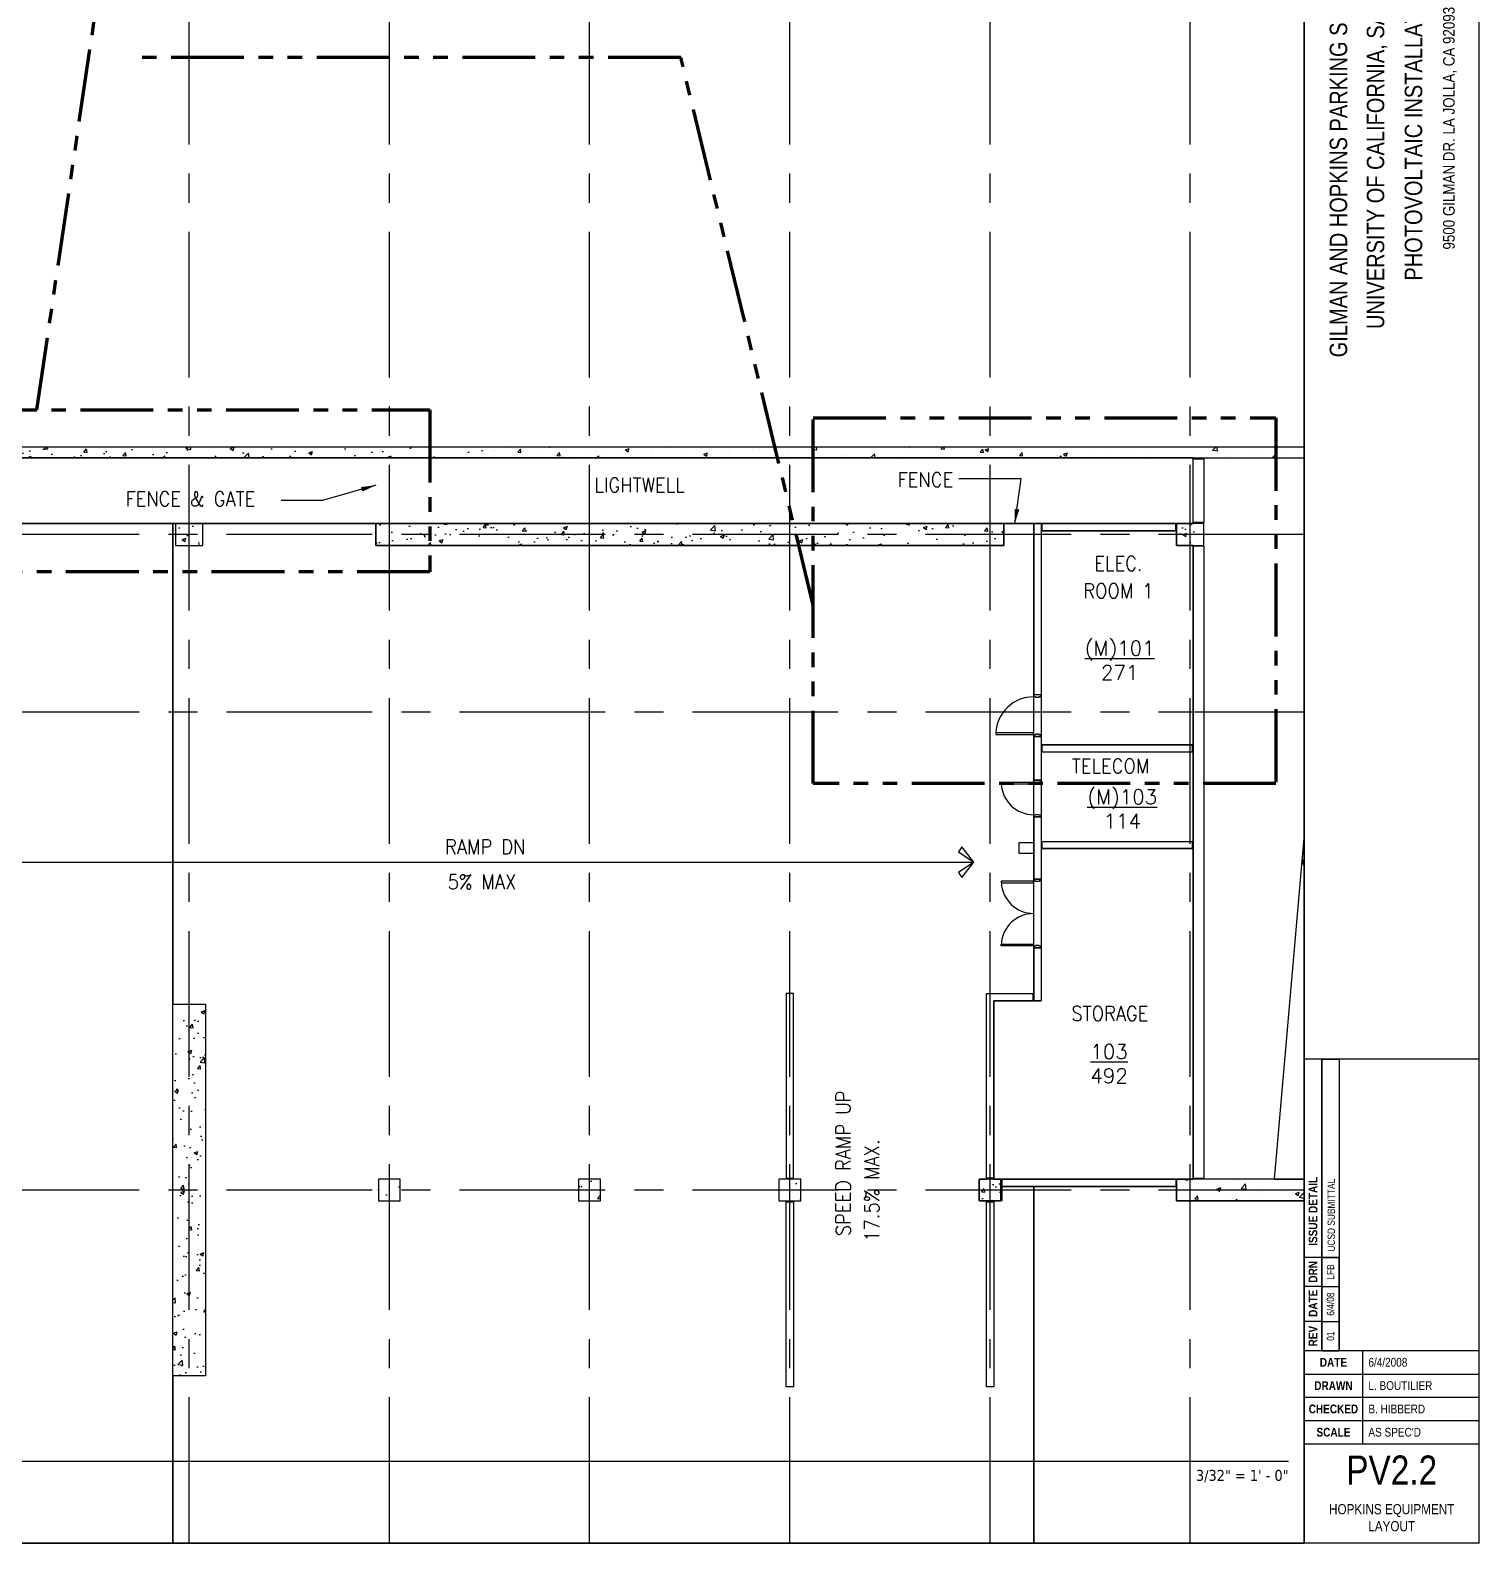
# Model space of a CAD drawing. Header units: inches. Extents: x -0.6 to 34.9, y 0.8 to 24.1.
# Drawn here: x 22.42 to 34.86, y 0.82 to 13.8 of the extents above; entities that cross this region are included whole.
import ezdxf
from ezdxf.enums import TextEntityAlignment as Align

# ---------------------------------------------------------------- set-up
doc = ezdxf.new("R2010")
doc.units = ezdxf.units.IN
doc.header["$MEASUREMENT"] = 0
for name, pattern in [('772-1$0$CENTER', [2, 1.25, -0.25, 0.25, -0.25]), ('DASHED', [0.75, 0.5, -0.25]), ('PHANTOM2', [1.25, 0.625, -0.125, 0.125, -0.125, 0.125, -0.125])]:
    doc.linetypes.add(name, pattern=pattern)
for name, color, linetype in [('$AUDIT_BAD_LAYER1', 7, 'Continuous'), ('772-1$0$A-ANNO', 7, 'Continuous'), ('772-1$0$A-AREA', 9, 'Continuous'), ('772-1$0$A-AREA-CAFM', 7, 'Continuous'), ('772-1$0$A-COLS', 1, 'Continuous'), ('772-1$0$A-DOOR', 6, 'Continuous'), ('772-1$0$A-EQPM', 6, 'Continuous'), ('772-1$0$A-FLOR-STRS', 3, 'Continuous'), ('772-1$0$A-GRID', 8, '772-1$0$CENTER'), ('772-1$0$A-WALL-FULL', 7, 'Continuous'), ('772-1$0$A-WALL-PATT', 8, 'Continuous'), ('772-1$0$A-WALL-PRHT', 5, 'Continuous'), ('AN - Text', 7, 'Continuous'), ('Annotations', 250, 'Continuous'), ('BORDER', 7, 'Continuous'), ('BS Title Block 24 x 36$0$TITLEBLOCK', 7, 'Continuous')]:
    doc.layers.add(name, color=color, linetype=linetype)
doc.layers.add('Non Printing', color=253, linetype='Continuous', plot=False)
doc.styles.add('772-1$0$Standard', font='romans.shx')
doc.styles.add('772-1$0$WDI-01', font='romans.shx')
doc.styles.add('Borrego 16TH', font='ARIALN.TTF', dxfattribs={"height": 0.0875})
doc.styles.add('BS Title Block 24 x 36$0$Borrego', font='ARIALN.TTF')
doc.styles.add('Tahoma', font='TAHOMA.TTF')
doc.dimstyles.new('772-1$0$Standard', dxfattribs={"dimscale": 128, "dimtxt": 0.09375, "dimasz": 0.0625, "dimexe": 0.0625, "dimexo": 0.0625, "dimgap": 0.03125, "dimtad": 1, "dimzin": 3, "dimdsep": 46, "dimlunit": 4, "dimtxsty": '772-1$0$Standard', "dimblk": '772-1$0$_ArchTick', "dimcen": 0.09, "dimdle": 0.0625, "dimclrd": 256, "dimclre": 256, "dimclrt": 3, "dimadec": 0, "dimazin": 0, "dimtfac": 0.8, "dimtofl": 0, "dimtmove": 0, "dimatfit": 3, "dimfxl": 1, "dimfrac": 1, "dimtolj": 1, "dimtzin": 0, "dimlwd": -1, "dimlwe": -1, "dimarcsym": 0})
pattern_1 = [(50, (11.18312, 12.59187), (0.3362157, -0.029415), [0.035156, -0.386719]), (355, (11.18312, 12.59187), (-0.06504, 0.35259), [0.028125, -0.309375]), (100.4514, (11.21114, 12.58942), (0.271176, 0.323175), [0.029878, -0.32866]), (46.1842, (11.18312, 12.6856), (0.500269, -0.077587), [0.052734, -0.580078]), (96.6356, (11.2248, 12.67915), (0.438123, 0.456618), [0.044817, -0.49299]), (351.184, (11.1831, 12.6856), (0.438123, 0.456618), [0.042188, -0.464063]), (21, (11.23, 12.66218), (0.2798, -0.1887276), [0.035156, -0.386719]), (326, (11.23, 12.66218), (0.114054, 0.339914), [0.028125, -0.309375]), (71.4514, (11.2533, 12.64645), (0.393854, 0.151186), [0.029878, -0.32866]), (37.5, (11.18312, 12.59187), (0.0056999, 0.156044), [0, -0.305625, 0, -0.3140625, 0, -0.3105469]), (7.5, (11.18312, 12.59187), (0.1233138, 0.1848805), [0, -0.1790625, 0, -0.2985938, 0, -0.1183594]), (327.5, (11.07859, 12.59187), (0.2502293, -0.0105726), [0, -0.1171875, 0, -0.365625, 0, -0.4851563]), (317.5, (11.03172, 12.59187), (0.2733685, 0.0469242), [0, -0.1523438, 0, -0.2428125, 0, -0.3445313])]
pattern_2 = [(50, (-1.84872, -17.6106), (0.3362157, -0.029415), [0.0351563, -0.3867188]), (355, (-1.84872, -17.6106), (-0.0650397, 0.35259), [0.028125, -0.309375]), (100.4514, (-1.8207, -17.61306), (0.2711763, 0.3231748), [0.0298782, -0.3286604]), (46.1842, (-1.84872, -17.51686), (0.5002692, -0.077587), [0.0527344, -0.580078]), (96.6356, (-1.80703, -17.52333), (0.438123, 0.456618), [0.044817, -0.4929905]), (351.1842, (-1.8487, -17.51686), (0.438123, 0.456618), [0.0421875, -0.4640625]), (21, (-1.80185, -17.5403), (0.2798002, -0.1887276), [0.0351563, -0.3867188]), (326, (-1.80185, -17.5403), (0.114054, 0.339914), [0.028125, -0.309375]), (71.4514, (-1.77853, -17.55603), (0.3938544, 0.1511862), [0.0298782, -0.3286604]), (37.5, (-1.84872, -17.61061), (0.00569993, 0.156044), [0, -0.305625, 0, -0.3140625, 0, -0.3105469]), (7.5, (-1.84872, -17.61061), (0.12331385, 0.1848805), [0, -0.1790625, 0, -0.29859375, 0, -0.1183594]), (327.5, (-1.95325, -17.61061), (0.25022927, -0.0105726), [0, -0.1171875, 0, -0.365625, 0, -0.4851563]), (317.5, (-2.00013, -17.61061), (0.2733685, 0.0469242), [0, -0.1523438, 0, -0.2428125, 0, -0.3445313])]

# ---------------------------------------------------------------- blocks, each defined once
blk = doc.blocks.new('772-1$0$_ArchTick')
at = {"color": 0, "linetype": 'ByBlock', "const_width": 0.15}
blk.add_lwpolyline([(-0.5, -0.5), (0.5, 0.5)], dxfattribs=at)
blk = doc.blocks.new('Border 24 x 36')
at = {"layer": 'BORDER', "const_width": 0.0125}
blk.add_lwpolyline([(0.375, 0.375), (35.625, 0.375), (35.625, 23.625), (0.375, 23.625)], close=True, dxfattribs=at)
blk = doc.blocks.new('*U282')
blk.add_line((0.842, -0.513), (24.66, -0.513))
at = {"style": 'Tahoma', "flags": 8}
blk.add_attdef('VIEWNAME', text='', height=0.188, dxfattribs=at).set_placement((1.092, -0.511), align=Align.BOTTOM_LEFT)
blk.add_attdef('#', text='', height=0.188, dxfattribs=at).set_placement((0.592, -0.511), align=Align.MIDDLE_CENTER)
blk.add_attdef('VPSCALE', text='', height=0.0938, dxfattribs=at).set_placement((24.66, -0.589), align=Align.TOP_RIGHT)
blk = doc.blocks.new('BS Title Block 24 x 36$0$Revision Box New')
blk.add_lwpolyline([(-1.5, 2.527), (1.002, 2.527), (1.002, 2.377), (-1.5, 2.377)], close=True)
at = {"layer": 'BS Title Block 24 x 36$0$TITLEBLOCK'}
for p, q in [((-1.25, 2.527), (-1.25, 2.377)), ((-0.95, 2.527), (-0.95, 2.377)), ((-0.7, 2.527), (-0.7, 2.377))]:
    blk.add_line(p, q, dxfattribs=at)
blk.add_lwpolyline([(-1.5, 2.377), (-0.7, 2.377), (-0.7, 2.527), (-1.5, 2.527)], close=True, dxfattribs=at)
at = {"layer": 'BS Title Block 24 x 36$0$TITLEBLOCK', "style": 'BS Title Block 24 x 36$0$Borrego'}
for tag, p in [('03', (-1.375, 2.452)), ('01/15/07', (-1.1, 2.452)), ('DRN', (-0.825, 2.452))]:
    blk.add_attdef(tag, text='', height=0.0625, dxfattribs=at).set_placement(p, align=Align.MIDDLE_CENTER)
blk.add_attdef('AS_BUILT', text='', height=0.0625, dxfattribs=at).set_placement((-0.65, 2.446), align=Align.MIDDLE_LEFT)
blk = doc.blocks.new('BS Title Block 24 x 36')
at = {"layer": 'BS Title Block 24 x 36$0$TITLEBLOCK'}
for p, q in [((-1.35, 2.45), (-1.5, 2.45)), ((-1.35, 2.2), (-1.5, 2.2)), ((-1.35, 1.9), (-1.5, 1.9)), ((-1, 1.65), (-1, 0.85))]:
    blk.add_line(p, q, dxfattribs=at)
at = {"layer": 'BS Title Block 24 x 36$0$TITLEBLOCK', "const_width": 0.0125}
for points in [[(-1.5, 0), (0, 0), (0, 23.25), (-1.5, 23.25)], [(0, 0), (-1.5, 0), (-1.5, 23.25), (0, 23.25)], [(-1.5, 1.65), (-1.35, 1.65), (-1.35, 4.152), (-1.5, 4.152)]]:
    blk.add_lwpolyline(points, close=True, dxfattribs=at)
blk.add_lwpolyline([(-1.5, 4.152), (0, 4.152)], dxfattribs=at)
at = {"layer": 'BS Title Block 24 x 36$0$TITLEBLOCK'}
for points in [[(-1.5, 1.65, 0.0125, 0.0125, 0), (0, 1.65, 0.0125, 0.0125, 0)], [(-1.5, 0.85, 0.0125, 0.0125, 0), (0, 0.85, 0.0125, 0.0125, 0)]]:
    blk.add_lwpolyline(points, format="xyseb", dxfattribs=at)
for points in [[(-1.5, 1.45), (0, 1.45)], [(-1.5, 1.25), (0, 1.25)], [(-1.5, 1.05), (0, 1.05)]]:
    blk.add_lwpolyline(points, dxfattribs=at)
at = {"layer": 'BS Title Block 24 x 36$0$TITLEBLOCK', "rotation": 90}
blk.add_blockref('BS Title Block 24 x 36$0$Revision Box New', (1.177, 3.15), dxfattribs=at).add_auto_attribs({'AS_BUILT': 'UCSD SUBMITTAL', '01/15/07': '6/4/08', '03': '01', 'DRN': 'LFB'})
at = {"layer": 'BS Title Block 24 x 36$0$TITLEBLOCK', "rotation": 90, "style": 'BS Title Block 24 x 36$0$Borrego'}
for s, insert, char_height, width, attachment_point in [('GILMAN AND HOPKINS PARKING STRUCTURES', (-1.206, 12.139), 0.15, 4.25, 5), ('UNIVERSITY OF CALIFORNIA, SAN DIEGO', (-0.875, 12.139), 0.15, 4.25, 5), ('PHOTOVOLTAIC INSTALLATION', (-0.562, 12.139), 0.15, 4.25, 5), ('9500 GILMAN DR. LA JOLLA, CA 92093', (-0.25, 12.139), 0.1, 4.25, 5), ('{\\fArial Narrow|b1|i0|c0|p34;ISSUE DETAIL}', (-1.425, 2.55), 0.075, 0.6, 4), ('{\\fArial Narrow|b1|i0|c0|p34;DRN}', (-1.425, 2.327), 0.075, 0.41908, 5), ('{\\fArial Narrow|b1|i0|c0|p34;DATE}', (-1.425, 2.057), 0.075, 0.41908, 5), ('{\\fArial Narrow|b1|i0|c0|p34;REV}', (-1.425, 1.775), 0.075, 0.45, 5)]:
    blk.add_mtext(s, dxfattribs=dict(at, insert=insert, char_height=char_height, width=width, attachment_point=attachment_point))
at = {"layer": 'BS Title Block 24 x 36$0$TITLEBLOCK', "char_height": 0.075, "style": 'BS Title Block 24 x 36$0$Borrego'}
for s, insert, width, attachment_point in [('{\\fArial Narrow|b1|i0|c0|p34;DATE}', (-1.25, 1.55), 0.5, 5), ('6/4/2008', (-0.95, 1.55), 1, 4), ('{\\fArial Narrow|b1|i0|c0|p34;DRAWN}', (-1.25, 1.35), 0.5, 5), ('L. BOUTILIER', (-0.95, 1.35), 1, 4), ('{\\fArial Narrow|b1|i0|c0|p34;CHECKED}', (-1.25, 1.15), 0.5, 5), ('B. HIBBERD', (-0.95, 1.15), 1, 4), ('{\\fArial Narrow|b1|i0|c0|p34;SCALE}', (-1.25, 0.95), 0.5, 5), ("AS SPEC'D", (-0.95, 0.95), 1, 4)]:
    blk.add_mtext(s, dxfattribs=dict(at, insert=insert, width=width, attachment_point=attachment_point))
blk = doc.blocks.new('*E139')
at = {"layer": '772-1$0$A-WALL-PATT'}
h = blk.add_hatch(dxfattribs=at)
h.set_pattern_fill('AR-CONC', color=256, scale=0.046875, style=0)
h.set_pattern_definition(pattern_1)
h.paths.add_polyline_path([(16.132, 9.403), (11.158, 9.403), (11.158, 9.31), (16.132, 9.31)])
h = blk.add_hatch(dxfattribs=at)
h.set_pattern_fill('AR-CONC', color=256, scale=0.046875, style=0)
h.set_pattern_definition(pattern_2)
h.paths.add_polyline_path([(13.472, 8.747), (13.472, 8.56), (13.707, 8.56), (13.707, 8.747)])
h = blk.add_hatch(dxfattribs=at)
h.set_pattern_fill('AR-CONC', color=256, scale=0.046875, style=0)
h.set_pattern_definition(pattern_1)
h.paths.add_polyline_path([(20.582, 8.56), (20.582, 8.747), (15.191, 8.747), (15.191, 8.56)])
h = blk.add_hatch(dxfattribs=at)
h.set_pattern_fill('AR-CONC', color=256, scale=0.046875, style=0)
h.set_pattern_definition(pattern_2)
h.paths.add_polyline_path([(22.066, 8.747), (22.066, 8.56), (22.3, 8.56), (22.3, 8.747)])
h = blk.add_hatch(dxfattribs=at)
h.set_pattern_fill('AR-CONC', color=256, scale=0.046875, style=0)
h.set_pattern_definition(pattern_1)
h.paths.add_polyline_path([(13.73, 4.622), (13.449, 4.622), (13.449, 1.435), (13.73, 1.435)])
h = blk.add_hatch(dxfattribs=at)
h.set_pattern_fill('AR-CONC', color=256, scale=0.046875, style=0)
h.set_pattern_definition(pattern_2)
h.paths.add_polyline_path([(15.214, 2.935), (15.402, 2.935), (15.402, 3.122), (15.214, 3.122)])
h = blk.add_hatch(dxfattribs=at)
h.set_pattern_fill('AR-CONC', color=256, scale=0.046875, style=0)
h.set_pattern_definition(pattern_2)
h.paths.add_polyline_path([(16.933, 3.122), (16.933, 2.935), (17.121, 2.935), (17.121, 3.122)])
h = blk.add_hatch(dxfattribs=at)
h.set_pattern_fill('AR-CONC', color=256, scale=0.046875, style=0)
h.set_pattern_definition(pattern_2)
h.paths.add_polyline_path([(18.652, 3.122), (18.652, 2.935), (18.839, 2.935), (18.839, 3.122)])
h = blk.add_hatch(dxfattribs=at)
h.set_pattern_fill('AR-CONC', color=256, scale=0.046875, style=0)
h.set_pattern_definition(pattern_2)
h.paths.add_polyline_path([(20.558, 2.935), (20.558, 3.122), (20.371, 3.122), (20.371, 2.935)])
at = {"layer": '772-1$0$A-AREA', "elevation": 0}
for points in [[(23.161, 9.403), (7.496, 9.403), (7.496, 8.747), (7.328, 8.747), (7.328, 8.712), (6.437, 8.712), (6.437, 8.774), (6.281, 8.774), (6.281, 8.618), (6.343, 8.618), (6.343, 7.946), (6.308, 7.946), (6.308, 7.759), (6.342, 7.759), (6.342, 6.954), (5.621, 6.954), (5.621, 6.966), (5.246, 6.966), (5.246, 0)], [(13.449, 0), (13.449, 8.747), (13.449, 8.747), (7.527, 8.747), (7.527, 6.317), (5.339, 6.317), (5.339, 0)], [(20.839, 0), (20.839, 3.06), (20.566, 3.06), (20.566, 2.935), (20.371, 2.935), (20.371, 3.122), (20.433, 3.122), (20.433, 4.716), (20.839, 4.716), (20.839, 8.747), (20.582, 8.747), (20.582, 8.56), (15.191, 8.56), (15.191, 8.747), (22.207, 8.747), (22.207, 8.747), (13.449, 8.747), (13.449, 4.622), (13.73, 4.622), (13.73, 1.435), (13.449, 1.435), (13.449, 0)], [(23.161, 6.082), (22.902, 3.122), (23.161, 3.122)], [(23.161, 2.935), (22.066, 2.935), (22.066, 3.06), (20.839, 3.06), (20.839, 0)]]:
    blk.add_lwpolyline(points, dxfattribs=at)
for points in [[(7.496, 9.31), (7.496, 8.747), (22.207, 8.747), (22.207, 9.31)], [(20.902, 8.685), (20.902, 8.685), (20.902, 6.849), (22.207, 6.849), (22.207, 8.56), (22.066, 8.56), (22.066, 8.685)], [(20.902, 6.786), (20.902, 6.786), (20.902, 6.02), (22.207, 6.02), (22.207, 6.786)], [(22.207, 5.958), (20.902, 5.958), (20.902, 4.653), (20.496, 4.653), (20.496, 3.122), (22.207, 3.122)]]:
    blk.add_lwpolyline(points, close=True, dxfattribs=at)
at = {"layer": '772-1$0$A-COLS', "elevation": 0}
for points in [[(13.472, 8.747), (13.472, 8.56), (13.707, 8.56), (13.707, 8.747)], [(22.066, 8.747), (22.066, 8.56), (22.3, 8.56), (22.3, 8.747)], [(15.214, 2.935), (15.402, 2.935), (15.402, 3.122), (15.214, 3.122)], [(16.933, 2.935), (17.121, 2.935), (17.121, 3.122), (16.933, 3.122)], [(18.652, 2.935), (18.839, 2.935), (18.839, 3.122), (18.652, 3.122)], [(20.371, 2.935), (20.558, 2.935), (20.558, 3.122), (20.371, 3.122)]]:
    blk.add_lwpolyline(points, close=True, dxfattribs=at)
at = {"layer": '772-1$0$A-DOOR'}
for p, q in [((20.561, 6.526, 0), (20.561, 6.513, 0)), ((20.838, 6.526, 0), (20.561, 6.526, 0)), ((20.561, 6.513, 0), (20.838, 6.513, 0)), ((20.838, 6.513, 0), (20.838, 6.526, 0)), ((20.839, 6.544, 0), (20.902, 6.544, 0)), ((20.839, 6.528, 0), (20.839, 6.544, 0)), ((20.855, 6.528, 0), (20.839, 6.528, 0)), ((20.855, 6.523, 0), (20.855, 6.528, 0)), ((20.886, 6.523, 0), (20.855, 6.523, 0)), ((20.902, 6.528, 0), (20.886, 6.528, 0)), ((20.886, 6.528, 0), (20.886, 6.523, 0)), ((20.902, 6.544, 0), (20.902, 6.528, 0)), ((20.839, 6.231, 0), (20.839, 6.247, 0)), ((20.839, 6.247, 0), (20.855, 6.247, 0)), ((20.855, 6.252, 0), (20.886, 6.252, 0)), ((20.855, 6.247, 0), (20.855, 6.252, 0)), ((20.886, 6.252, 0), (20.886, 6.247, 0)), ((20.886, 6.247, 0), (20.902, 6.247, 0)), ((20.902, 6.247, 0), (20.902, 6.231, 0)), ((20.902, 6.231, 0), (20.839, 6.231, 0)), ((20.561, 5.679, 0), (20.561, 5.665, 0)), ((20.838, 5.679, 0), (20.561, 5.679, 0)), ((20.561, 5.665, 0), (20.838, 5.665, 0)), ((20.838, 5.665, 0), (20.838, 5.679, 0)), ((20.839, 5.696, 0), (20.902, 5.696, 0)), ((20.839, 5.681, 0), (20.839, 5.696, 0)), ((20.855, 5.681, 0), (20.839, 5.681, 0)), ((20.855, 5.676, 0), (20.855, 5.681, 0)), ((20.886, 5.676, 0), (20.855, 5.676, 0)), ((20.902, 5.681, 0), (20.886, 5.681, 0)), ((20.886, 5.681, 0), (20.886, 5.676, 0)), ((20.902, 5.696, 0), (20.902, 5.681, 0))]:
    blk.add_line(p, q, dxfattribs=at)
for points in [[(20.839, 7.263), (20.855, 7.263), (20.855, 7.258), (20.886, 7.258), (20.886, 7.263), (20.902, 7.263), (20.902, 7.278), (20.839, 7.278)], [(20.838, 6.95), (20.514, 6.95), (20.514, 6.936), (20.838, 6.936)], [(20.902, 6.935), (20.886, 6.935), (20.886, 6.939), (20.855, 6.939), (20.855, 6.935), (20.839, 6.935), (20.839, 6.919), (20.902, 6.919)], [(20.561, 5.138), (20.838, 5.138), (20.838, 5.124), (20.561, 5.124)], [(20.886, 5.122), (20.886, 5.127), (20.855, 5.127), (20.855, 5.122), (20.839, 5.122), (20.839, 5.106), (20.902, 5.106), (20.902, 5.122)]]:
    blk.add_lwpolyline(points, close=True, dxfattribs=at)
for centre, radius, start, end in [((20.838, 6.936, 0), 0.324, 90, 177.5832), ((20.838, 6.526, 0), 0.277, 182.8256, 270), ((20.838, 5.679, 0), 0.277, 182.8256, 270), ((20.838, 5.124, 0), 0.277, 90, 177.1744)]:
    blk.add_arc(centre, radius, start, end, dxfattribs=at)
at = {"layer": '772-1$0$A-EQPM'}
for p, q in [((20.714, 6.011, 0), (20.839, 6.011, 0)), ((20.714, 5.917, 0), (20.714, 6.011, 0)), ((20.839, 6.011, 0), (20.839, 5.917, 0)), ((20.839, 5.917, 0), (20.714, 5.917, 0))]:
    blk.add_line(p, q, dxfattribs=at)
at = {"layer": '772-1$0$A-FLOR-STRS'}
for p, q in [((10.152, 5.841, 0), (20.324, 5.841, 0)), ((23.161, 5.841, 0), (23.14, 5.841, 0))]:
    blk.add_line(p, q, dxfattribs=at)
for points in [[(23.161, 6.082), (22.902, 3.122)], [(23.161, 5.868), (23.14, 5.841), (23.161, 5.814)], [(23.161, 5.826), (23.14, 5.841), (23.161, 5.855)]]:
    blk.add_lwpolyline(points, dxfattribs=at)
blk.add_lwpolyline([(20.194, 5.93), (20.324, 5.841), (20.194, 5.752), (20.221, 5.709), (20.324, 5.841), (20.221, 5.973)], close=True, dxfattribs=at)
at = {"layer": '772-1$0$A-GRID'}
for p, q in [((13.589, 0, 0), (13.589, 15.608, 0)), ((15.308, 0, 0), (15.308, 15.608, 0)), ((17.027, 0, 0), (17.027, 15.608, 0)), ((23.161, 8.653, 0), (0.75, 8.653, 0)), ((23.161, 7.13, 0), (0.75, 7.13, 0)), ((23.161, 3.028, 0), (0.75, 3.028, 0))]:
    blk.add_line(p, q, dxfattribs=at)
at = {"layer": '772-1$0$A-GRID', "linetype": '772-1$0$CENTER'}
for p, q in [((18.746, 0, 0), (18.746, 15.608, 0)), ((20.464, 0, 0), (20.464, 15.608, 0)), ((22.183, 0, 0), (22.183, 15.608, 0))]:
    blk.add_line(p, q, dxfattribs=at)
at = {"layer": '772-1$0$A-WALL-FULL'}
for p, q in [((23.161, 9.403, 0), (5.246, 9.403, 0)), ((5.339, 9.31, 0), (23.161, 9.31, 0)), ((20.902, 8.747, 0), (20.839, 8.747, 0)), ((20.839, 8.747, 0), (20.839, 7.278, 0)), ((20.902, 8.747, 0), (20.902, 7.278, 0)), ((20.91, 8.747, 0), (20.91, 8.685, 0)), ((22.058, 8.747, 0), (20.91, 8.747, 0)), ((22.058, 8.685, 0), (22.058, 8.747, 0)), ((20.91, 8.685, 0), (22.058, 8.685, 0)), ((22.207, 8.552, 0), (22.207, 3.13, 0)), ((22.3, 8.552, 0), (22.207, 8.552, 0)), ((22.3, 8.552, 0), (22.3, 3.13, 0)), ((20.902, 7.278, 0), (20.839, 7.278, 0)), ((20.839, 6.919, 0), (20.839, 6.544, 0)), ((20.902, 6.919, 0), (20.839, 6.919, 0)), ((20.902, 6.919, 0), (20.902, 6.544, 0)), ((20.91, 6.849, 0), (20.91, 6.786, 0)), ((22.199, 6.849, 0), (20.91, 6.849, 0)), ((22.199, 6.786, 0), (20.91, 6.786, 0)), ((22.199, 6.849, 0), (22.199, 6.786, 0)), ((20.902, 6.544, 0), (20.839, 6.544, 0)), ((20.839, 6.231, 0), (20.839, 5.696, 0)), ((20.839, 6.231, 0), (20.902, 6.231, 0)), ((20.902, 6.231, 0), (20.902, 5.696, 0)), ((20.91, 6.02, 0), (20.91, 5.958, 0)), ((20.91, 6.02, 0), (22.199, 6.02, 0)), ((22.199, 6.02, 0), (22.199, 5.958, 0)), ((20.91, 5.958, 0), (22.199, 5.958, 0)), ((20.902, 5.696, 0), (20.839, 5.696, 0)), ((20.839, 5.106, 0), (20.839, 4.653, 0)), ((20.902, 5.106, 0), (20.839, 5.106, 0)), ((20.902, 5.106, 0), (20.902, 4.653, 0)), ((20.433, 4.716, 0), (20.832, 4.716, 0)), ((20.433, 3.13, 0), (20.433, 4.716, 0)), ((20.832, 4.716, 0), (20.832, 4.653, 0)), ((20.496, 4.653, 0), (20.832, 4.653, 0)), ((20.496, 3.13, 0), (20.496, 4.653, 0)), ((20.839, 4.653, 0), (20.902, 4.653, 0)), ((20.496, 3.13, 0), (20.433, 3.13, 0)), ((20.558, 3.122, 0), (22.066, 3.122, 0)), ((20.566, 3.122, 0), (20.566, 3.06, 0)), ((22.058, 3.122, 0), (20.566, 3.122, 0)), ((22.058, 3.122, 0), (22.058, 3.06, 0)), ((22.207, 3.13, 0), (22.3, 3.13, 0)), ((20.558, 3.06, 0), (22.066, 3.06, 0)), ((22.058, 3.06, 0), (20.566, 3.06, 0))]:
    blk.add_line(p, q, dxfattribs=at)
blk.add_lwpolyline([(22.3, 8.755), (22.207, 8.755), (22.207, 9.302), (22.3, 9.302)], close=True, dxfattribs=at)
at = {"layer": '772-1$0$A-WALL-FULL', "elevation": 0}
for points in [[(15.191, 8.56), (20.582, 8.56), (20.582, 8.747), (15.191, 8.747)], [(13.73, 1.435), (13.449, 1.435), (13.449, 4.622), (13.73, 4.622)]]:
    blk.add_lwpolyline(points, close=True, dxfattribs=at)
blk.add_lwpolyline([(23.161, 3.122), (22.066, 3.122), (22.066, 2.935), (23.161, 2.935)], dxfattribs=at)
at = {"layer": '772-1$0$A-WALL-PATT'}
for p, q in [((16.206, 9.374, 0), (16.206, 9.374, 0)), ((16.326, 9.398, 0), (16.326, 9.398, 0)), ((16.41, 9.359, 0), (16.433, 9.386, 0)), ((16.41, 9.359, 0), (16.438, 9.357, 0)), ((16.438, 9.357, 0), (16.433, 9.386, 0)), ((16.489, 9.375, 0), (16.489, 9.375, 0)), ((16.576, 9.387, 0), (16.576, 9.387, 0)), ((16.679, 9.403, 0), (16.684, 9.401, 0)), ((16.684, 9.401, 0), (16.685, 9.403, 0)), ((16.747, 9.33, 0), (16.769, 9.357, 0)), ((16.775, 9.327, 0), (16.769, 9.357, 0)), ((16.826, 9.377, 0), (16.826, 9.377, 0)), ((17.039, 9.35, 0), (17.039, 9.35, 0)), ((17.077, 9.366, 0), (17.077, 9.366, 0)), ((17.148, 9.366, 0), (17.148, 9.366, 0)), ((17.282, 9.385, 0), (17.282, 9.385, 0)), ((17.327, 9.356, 0), (17.327, 9.356, 0)), ((17.334, 9.379, 0), (17.367, 9.391, 0)), ((17.334, 9.379, 0), (17.357, 9.363, 0)), ((17.357, 9.363, 0), (17.367, 9.391, 0)), ((17.561, 9.384, 0), (17.561, 9.384, 0)), ((17.678, 9.399, 0), (17.678, 9.399, 0)), ((17.728, 9.397, 0), (17.728, 9.397, 0)), ((17.979, 9.387, 0), (17.979, 9.387, 0)), ((18.008, 9.341, 0), (18.04, 9.354, 0)), ((18.031, 9.325, 0), (18.04, 9.354, 0)), ((18.229, 9.376, 0), (18.229, 9.376, 0)), ((18.238, 9.36, 0), (18.238, 9.36, 0)), ((18.421, 9.39, 0), (18.421, 9.39, 0)), ((18.475, 9.39, 0), (18.475, 9.39, 0)), ((18.479, 9.366, 0), (18.479, 9.366, 0)), ((18.619, 9.355, 0), (18.619, 9.355, 0)), ((18.729, 9.355, 0), (18.729, 9.355, 0)), ((18.737, 9.37, 0), (18.737, 9.37, 0)), ((18.914, 9.394, 0), (18.914, 9.394, 0)), ((18.936, 9.385, 0), (18.953, 9.403, 0)), ((18.936, 9.385, 0), (18.977, 9.379, 0)), ((18.977, 9.379, 0), (18.975, 9.403, 0)), ((19.434, 9.368, 0), (19.434, 9.368, 0)), ((19.674, 9.401, 0), (19.674, 9.401, 0)), ((19.769, 9.403, 0), (19.772, 9.402, 0)), ((19.772, 9.402, 0), (19.773, 9.403, 0)), ((19.973, 9.364, 0), (19.973, 9.364, 0)), ((20.042, 9.392, 0), (20.042, 9.392, 0)), ((20.044, 9.388, 0), (20.056, 9.403, 0)), ((20.044, 9.388, 0), (20.072, 9.386, 0)), ((20.072, 9.386, 0), (20.069, 9.403, 0)), ((20.269, 9.403, 0), (20.269, 9.403, 0)), ((20.38, 9.359, 0), (20.403, 9.386, 0)), ((20.38, 9.359, 0), (20.408, 9.356, 0)), ((20.408, 9.356, 0), (20.403, 9.386, 0)), ((20.422, 9.38, 0), (20.455, 9.392, 0)), ((20.422, 9.38, 0), (20.446, 9.364, 0)), ((20.446, 9.364, 0), (20.455, 9.392, 0)), ((20.626, 9.373, 0), (20.626, 9.373, 0)), ((20.701, 9.383, 0), (20.701, 9.383, 0)), ((20.716, 9.33, 0), (20.739, 9.356, 0)), ((20.744, 9.327, 0), (20.739, 9.356, 0)), ((21.096, 9.342, 0), (21.129, 9.355, 0)), ((21.119, 9.326, 0), (21.129, 9.355, 0)), ((21.327, 9.374, 0), (21.327, 9.374, 0)), ((21.445, 9.389, 0), (21.445, 9.389, 0)), ((21.585, 9.35, 0), (21.585, 9.35, 0)), ((21.7, 9.359, 0), (21.7, 9.359, 0)), ((21.826, 9.383, 0), (21.826, 9.383, 0)), ((22.375, 9.376, 0), (22.402, 9.403, 0)), ((22.375, 9.376, 0), (22.417, 9.37, 0)), ((22.417, 9.37, 0), (22.413, 9.403, 0)), ((22.503, 9.36, 0), (22.503, 9.36, 0)), ((22.681, 9.383, 0), (22.681, 9.383, 0)), ((22.778, 9.355, 0), (22.778, 9.355, 0)), ((22.859, 9.403, 0), (22.861, 9.403, 0)), ((22.861, 9.403, 0), (22.861, 9.403, 0)), ((23.021, 9.39, 0), (23.021, 9.39, 0)), ((16.216, 9.328, 0), (16.216, 9.328, 0)), ((16.747, 9.33, 0), (16.775, 9.327, 0)), ((16.802, 9.32, 0), (16.802, 9.32, 0)), ((16.875, 9.319, 0), (16.875, 9.319, 0)), ((17.087, 9.322, 0), (17.087, 9.322, 0)), ((17.091, 9.31, 0), (17.105, 9.327, 0)), ((17.109, 9.31, 0), (17.105, 9.327, 0)), ((17.265, 9.345, 0), (17.265, 9.345, 0)), ((17.577, 9.345, 0), (17.577, 9.345, 0)), ((17.827, 9.334, 0), (17.827, 9.334, 0)), ((17.998, 9.327, 0), (17.998, 9.327, 0)), ((18.008, 9.341, 0), (18.031, 9.325, 0)), ((18.078, 9.324, 0), (18.078, 9.324, 0)), ((18.148, 9.343, 0), (18.148, 9.343, 0)), ((18.323, 9.316, 0), (18.323, 9.316, 0)), ((18.328, 9.313, 0), (18.328, 9.313, 0)), ((18.697, 9.31, 0), (18.714, 9.316, 0)), ((18.712, 9.31, 0), (18.714, 9.316, 0)), ((18.98, 9.344, 0), (18.98, 9.344, 0)), ((19.19, 9.332, 0), (19.19, 9.332, 0)), ((19.23, 9.334, 0), (19.23, 9.334, 0)), ((19.438, 9.31, 0), (19.473, 9.345, 0)), ((19.477, 9.31, 0), (19.473, 9.345, 0)), ((19.48, 9.323, 0), (19.48, 9.323, 0)), ((19.678, 9.325, 0), (19.678, 9.325, 0)), ((19.73, 9.313, 0), (19.73, 9.313, 0)), ((19.768, 9.345, 0), (19.768, 9.345, 0)), ((19.795, 9.341, 0), (19.795, 9.341, 0)), ((20.149, 9.31, 0), (20.149, 9.31, 0)), ((20.39, 9.343, 0), (20.39, 9.343, 0)), ((20.428, 9.336, 0), (20.428, 9.336, 0)), ((20.716, 9.33, 0), (20.744, 9.327, 0)), ((20.854, 9.312, 0), (20.854, 9.312, 0)), ((21.031, 9.335, 0), (21.031, 9.335, 0)), ((21.06, 9.31, 0), (21.075, 9.327, 0)), ((21.078, 9.31, 0), (21.075, 9.327, 0)), ((21.096, 9.342, 0), (21.119, 9.326, 0)), ((21.342, 9.315, 0), (21.342, 9.315, 0)), ((21.427, 9.313, 0), (21.427, 9.313, 0)), ((21.783, 9.31, 0), (21.803, 9.317, 0)), ((21.8, 9.31, 0), (21.803, 9.317, 0)), ((22.386, 9.345, 0), (22.386, 9.345, 0)), ((22.541, 9.325, 0), (22.541, 9.325, 0)), ((22.886, 9.31, 0), (22.912, 9.337, 0)), ((22.915, 9.31, 0), (22.912, 9.337, 0)), ((23.047, 9.314, 0), (23.047, 9.314, 0)), ((22.121, 3.121, 0), (22.122, 3.122, 0)), ((22.121, 3.121, 0), (22.162, 3.114, 0)), ((22.162, 3.114, 0), (22.161, 3.122, 0)), ((22.677, 3.119, 0), (22.677, 3.119, 0)), ((22.072, 3.05, 0), (22.072, 3.05, 0)), ((22.077, 3.064, 0), (22.077, 3.064, 0)), ((22.255, 3.087, 0), (22.255, 3.087, 0)), ((22.313, 3.083, 0), (22.313, 3.083, 0)), ((22.411, 3.036, 0), (22.444, 3.049, 0)), ((22.411, 3.036, 0), (22.435, 3.02, 0)), ((22.435, 3.02, 0), (22.444, 3.049, 0)), ((22.55, 3.113, 0), (22.55, 3.113, 0)), ((22.621, 3.043, 0), (22.657, 3.081, 0)), ((22.621, 3.043, 0), (22.663, 3.037, 0)), ((22.663, 3.037, 0), (22.657, 3.081, 0)), ((22.778, 3.018, 0), (22.778, 3.018, 0)), ((22.787, 2.992, 0), (22.787, 2.992, 0)), ((22.928, 3.108, 0), (22.928, 3.108, 0)), ((23.018, 3.019, 0), (23.018, 3.019, 0)), ((23.028, 3.025, 0), (23.028, 3.025, 0)), ((23.052, 3.065, 0), (23.052, 3.065, 0)), ((23.085, 2.999, 0), (23.118, 3.011, 0)), ((23.085, 2.999, 0), (23.108, 2.983, 0)), ((23.108, 2.983, 0), (23.118, 3.011, 0)), ((23.121, 2.966, 0), (23.158, 3.004, 0)), ((23.136, 3.035, 0), (23.136, 3.035, 0)), ((23.161, 2.973, 0), (23.158, 3.004, 0)), ((22.223, 2.953, 0), (22.246, 2.98, 0)), ((22.223, 2.953, 0), (22.251, 2.951, 0)), ((22.251, 2.951, 0), (22.246, 2.98, 0)), ((22.427, 2.942, 0), (22.427, 2.942, 0)), ((22.505, 2.971, 0), (22.505, 2.971, 0)), ((22.544, 2.957, 0), (22.544, 2.957, 0)), ((22.545, 2.957, 0), (22.545, 2.957, 0)), ((22.568, 2.935, 0), (22.582, 2.951, 0)), ((22.585, 2.935, 0), (22.582, 2.951, 0)), ((22.722, 2.98, 0), (22.722, 2.98, 0)), ((23.121, 2.966, 0), (23.161, 2.959, 0))]:
    blk.add_line(p, q, dxfattribs=at)
at = {"layer": '772-1$0$A-WALL-PRHT'}
blk.add_lwpolyline([(18.714, 4.716), (18.714, 3.13), (18.777, 3.13), (18.777, 4.716)], close=True, dxfattribs=at)
for points in [[(18.714, 1.341), (18.714, 2.927), (18.777, 2.927), (18.777, 1.341), (18.714, 1.341)], [(20.433, 1.341), (20.433, 2.927), (20.496, 2.927), (20.496, 1.341), (20.433, 1.341)]]:
    blk.add_lwpolyline(points, dxfattribs=at)
at = {"layer": '772-1$0$A-ANNO', "style": '772-1$0$WDI-01', "width": 0.9}
for s, p in [('LIGHTWELL', (17.068, 9.015, 0)), ('FENCE', (19.671, 9.061, 0)), ('FENCE & GATE', (13.043, 8.896, 0)), ('TELECOM', (21.166, 6.604, 0)), ('STORAGE', (21.163, 4.481, 0))]:
    blk.add_text(s, height=0.125, dxfattribs=at).set_placement(p)
for s, p in [('ELEC.', (21.566, 8.342, 0)), ('ROOM 1', (21.566, 8.107, 0)), ('RAMP DN', (16.131, 5.911, 0)), ('5% MAX', (16.103, 5.61, 0))]:
    blk.add_text(s, height=0.125, dxfattribs=at).set_placement(p, align=Align.CENTER)
for s, p in [('SPEED RAMP UP', (19.267, 3.258, 0)), ('17.5% MAX. ', (19.513, 3.063, 0))]:
    blk.add_text(s, height=0.125, rotation=90, dxfattribs=at).set_placement(p, align=Align.CENTER)
at = {"layer": '772-1$0$A-AREA-CAFM', "char_height": 0.125, "width": 1.11963, "attachment_point": 5, "style": '772-1$0$Standard'}
for s, insert in [('{\\L(M)101\\P\\l\\C7;271}', (21.577, 7.573, 0)), ('{\\L(M)103\\P}114', (21.599, 6.298, 0)), ('{\\L103\\P}492', (21.486, 4.112, 0))]:
    blk.add_mtext(s, dxfattribs=dict(at, insert=insert))
at = {"layer": '772-1$0$A-ANNO'}
for points in [[(20.678, 8.747, 0), (20.731, 9.131, 0), (20.196, 9.131, 0)], [(15.191, 9.075, 0), (14.735, 8.944, 0), (14.379, 8.944, 0)]]:
    blk.add_leader(points, dimstyle='772-1$0$Standard', override={"dimscale": 1, "dimasz": 0.125, "dimgap": 0.03125, "dimtad": 0}, dxfattribs=at)

msp = doc.modelspace()

# ---------------------------------------------------------------- linework, layer by layer
at = {"layer": 'Annotations', "linetype": 'PHANTOM2', "lineweight": 100}
for p, q in [((22.472, 10.545), (23.638, 18.447)), ((28, 13.569), (23.362, 13.569)), ((29.136, 8.87), (28, 13.569))]:
    msp.add_line(p, q, dxfattribs=at)
for points in [[(19.097, 10.545), (25.847, 10.545), (25.847, 9.156), (19.097, 9.156)], [(29.136, 10.476), (33.108, 10.476), (33.108, 7.338), (29.136, 7.338)]]:
    msp.add_lwpolyline(points, close=True, dxfattribs=at)
at = {"layer": 'Non Printing', "linetype": 'Continuous'}
msp.add_lwpolyline([(9.85, 0.822), (33.352, 0.822), (33.352, 17.989), (9.85, 17.989)], close=True, dxfattribs=at)

# ---------------------------------------------------------------- block references
at = {"layer": '$AUDIT_BAD_LAYER1'}
msp.add_blockref('BS Title Block 24 x 36', (34.852, 0.822), dxfattribs=at)
msp.add_blockref('Border 24 x 36', (-0.773, 0.447))
at = {"layer": 'Annotations', "linetype": 'DASHED'}
ref = msp.add_blockref('*U282', (8.557, 2.038), dxfattribs=at)
ref.add_attrib('VPSCALE', '3/32" = 1\' - 0"', dxfattribs={"layer": '0', "height": 0.0938, "style": 'Tahoma'}).set_placement((33.217, 1.449), align=Align.TOP_RIGHT)
at = {"layer": 'BORDER'}
msp.add_blockref('*E139', (10.19, 0.822, 0), dxfattribs=at)

# ---------------------------------------------------------------- texts
at = {"layer": 'AN - Text', "insert": (34.102, 1.247), "char_height": 0.0875, "width": 1.5, "attachment_point": 5, "style": 'Borrego 16TH'}
msp.add_mtext('{\\H2.8571x;PV2.2}\\PHOPKINS EQUIPMENT \\PLAYOUT', dxfattribs=at)

doc.saveas('drawing.dxf')
